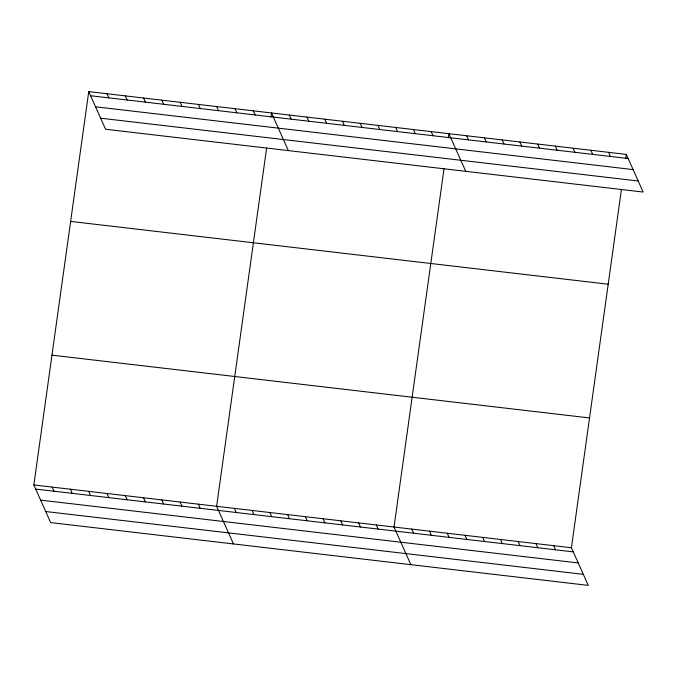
<?xml version="1.0" encoding="UTF-8"?>
<svg xmlns="http://www.w3.org/2000/svg" width="677" height="677" viewBox="0 0 677 677"><rect width="100%" height="100%" fill="white"/><g stroke="black" fill="none" stroke-linecap="round" stroke-linejoin="round"><path stroke-width="1.02" d="M621.427 189.433L571.422 547.752L588.254 585.385L50.682 522.593L33.85 484.952L88.746 91.615L626.318 154.407L643.15 192.048L105.578 129.248L88.746 91.615M266.628 147.992L216.623 506.303L233.463 543.944M270.944 117.087L271.519 112.966L288.351 150.599M444.027 168.708L394.022 527.028L410.854 564.66M448.343 137.803L448.919 133.682L465.751 171.323M625.743 158.528L626.318 154.407M90.591 95.736L628.154 158.528M95.533 106.797L633.105 169.588M100.636 118.196L638.199 180.987M70.628 221.413L608.2 284.213M51.968 355.154L589.532 417.946M33.85 484.952L571.422 547.752M35.695 489.082L573.267 551.873M40.645 500.134L578.209 562.934M45.74 511.533L583.312 574.324M608.572 152.333L610.417 156.455M590.835 150.26L592.68 154.39M573.097 148.195L574.942 152.317M555.352 146.122L557.196 150.243M537.614 144.049L539.459 148.17M519.877 141.975L521.722 146.097M502.139 139.902L503.984 144.023M484.393 137.829L486.238 141.95M466.656 135.755L468.501 139.885M431.173 131.617L433.018 135.738M413.435 129.544L415.28 133.665M395.698 127.471L397.543 131.592M377.961 125.397L379.805 129.519M553.676 545.679L555.521 549.8M360.215 123.324L362.06 127.445M535.939 543.606L537.783 547.727M342.477 121.251L344.322 125.372M518.201 541.532L520.046 545.654M324.74 119.177L326.585 123.307M500.464 539.459L502.309 543.58M306.994 117.113L308.839 121.234M482.718 537.386L484.563 541.507M289.257 115.039L291.102 119.16M464.981 535.312L466.825 539.442M447.243 533.248L449.088 537.369M253.24 110.833L255.085 114.955M429.506 531.174L431.342 535.295M234.961 108.692L236.806 112.814M411.76 529.101L413.605 533.222M216.682 106.56L218.527 110.681M198.412 104.427L200.257 108.548M376.285 524.954L378.13 529.076M180.133 102.286L181.978 106.416M358.539 522.881L360.384 527.002M161.854 100.154L163.699 104.275M340.802 520.808L342.647 524.937M143.575 98.021L145.42 102.142M323.064 518.734L324.909 522.864M125.296 95.889L127.141 100.01M305.327 516.669L307.163 520.791M107.025 93.748L108.87 97.869M287.581 514.596L289.426 518.717M269.844 512.523L271.689 516.644M252.106 510.45L253.951 514.571M234.36 508.376L236.205 512.497M198.344 504.17L200.189 508.292M180.065 502.038L181.91 506.159M161.795 499.897L163.639 504.026M143.516 497.764L145.36 501.885M125.237 495.632L127.081 499.753M106.958 493.499L108.802 497.62M88.679 491.358L90.523 495.479M70.408 489.226L72.253 493.347M52.129 487.093L53.974 491.214"/></g></svg>
